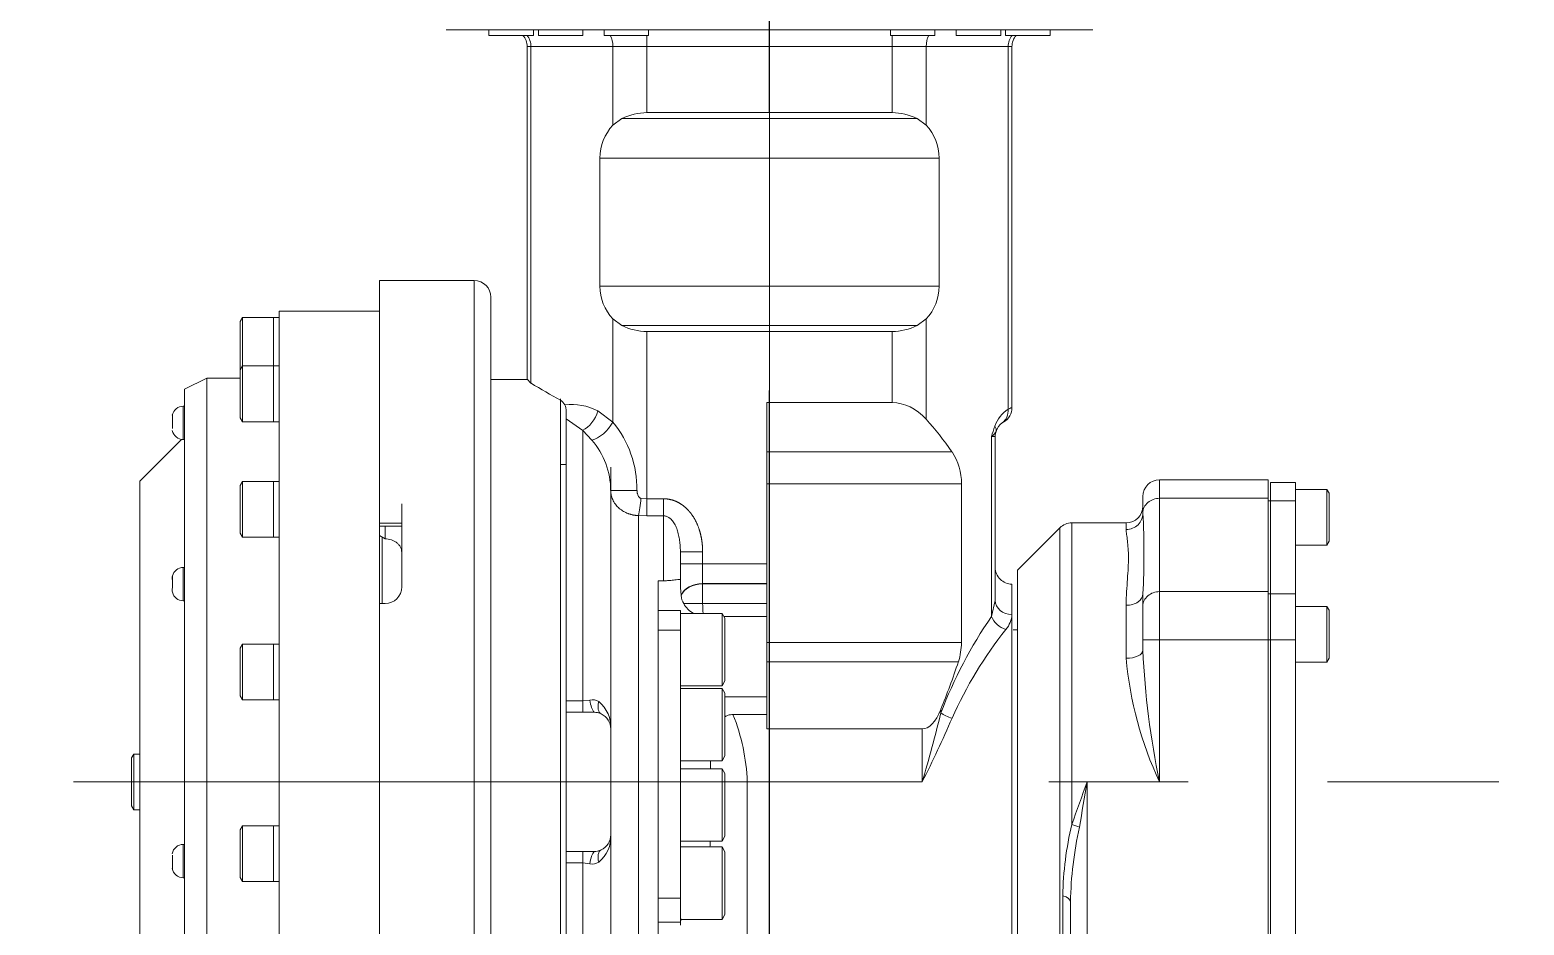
# Model space of a CAD drawing. Header units: millimetres. Extents: x 10462777 to 22643323, y 453826 to 1389191.
# Drawn here: x 11281975.2 to 11282243.3, y 583083.4 to 583244.1 of the extents above; entities that cross this region are included whole.
import ezdxf

# ---------------------------------------------------------------- set-up
doc = ezdxf.new("R2010")
doc.units = ezdxf.units.MM
doc.header["$LTSCALE"] = 200
doc.header["$MEASUREMENT"] = 0
for name, pattern in [('CENTER', [2, 1.25, -0.25, 0.25, -0.25]), ('CENTER2', [1.125, 0.75, -0.125, 0.125, -0.125]), ('PHANTOM', [2.5, 1.25, -0.25, 0.25, -0.25, 0.25, -0.25])]:
    doc.linetypes.add(name, pattern=pattern)
doc.layers.get('0').update_dxf_attribs({"linetype": 'CONTINUOUS'})
doc.layers.add('1', color=1, linetype='CENTER')
doc.layers.add('DV1_DEFAULT', color=7, linetype='CONTINUOUS')
doc.layers.add('LAYOUT', color=8, linetype='CONTINUOUS', lineweight=25)

# ---------------------------------------------------------------- blocks, each defined once
blk = doc.blocks.new('r710ic')
at = {"layer": 'DV1_DEFAULT', "color": 7, "linetype": 'CENTER2', "lineweight": 0}
blk.add_line((273207.37, 104107.73), (273207.37, 104363.5), dxfattribs=at)
at = {"layer": 'DV1_DEFAULT', "color": 7, "linetype": 'Continuous', "lineweight": 0}
for p, q in [((273155.56, 104333.03), (273154.87, 104332.63)), ((273164.18, 104333.03), (273155.56, 104333.03)), ((273164.87, 104332.63), (273164.18, 104333.03)), ((273176.56, 104333.03), (273175.87, 104332.63)), ((273185.18, 104333.03), (273176.56, 104333.03)), ((273185.87, 104332.63), (273185.18, 104333.03)), ((273154.87, 104332.63), (273154.87, 104327.03)), ((273154.87, 104332.63), (273164.87, 104332.63)), ((273164.87, 104327.03), (273164.87, 104332.63)), ((273175.87, 104332.63), (273185.87, 104332.63)), ((273175.87, 104332.63), (273175.87, 104327.03)), ((273175.87, 104332.63), (273185.87, 104332.63)), ((273185.87, 104327.03), (273185.87, 104332.63)), ((273156.9, 104327.03), (273153.62, 104327.03)), ((273153.62, 104327.03), (273153.62, 104322.53)), ((273156.9, 104327.03), (273156.9, 104322.53)), ((273173.64, 104327.03), (273156.9, 104327.03)), ((273173.64, 104327.03), (273173.64, 104322.53)), ((273181.87, 104327.03), (273173.64, 104327.03)), ((273181.87, 104327.03), (273181.87, 104322.53)), ((273301.87, 104327.03), (273181.87, 104327.03)), ((273156.46, 104322.13), (273153.12, 104322.13)), ((273153.12, 104322.13), (273153.12, 104302.63)), ((273156.9, 104322.53), (273153.62, 104322.53)), ((273156.9, 104322.53), (273153.62, 104322.53)), ((273156.46, 104302.63), (273156.46, 104322.13)), ((273173.21, 104322.13), (273156.46, 104322.13)), ((273173.64, 104322.53), (273156.9, 104322.53)), ((273173.64, 104322.53), (273156.9, 104322.53)), ((273156.9, 104322.53), (273156.9, 104322.13)), ((273173.21, 104302.63), (273173.21, 104322.13)), ((273181.87, 104322.13), (273173.21, 104322.13)), ((273181.87, 104322.53), (273173.64, 104322.53)), ((273181.87, 104322.53), (273173.64, 104322.53)), ((273173.64, 104322.53), (273173.64, 104322.13)), ((273301.87, 104322.53), (273181.87, 104322.53)), ((273301.87, 104322.53), (273181.87, 104322.53)), ((273181.87, 104322.53), (273181.87, 104322.13)), ((273181.87, 104302.63), (273181.87, 104322.13)), ((273301.87, 104322.13), (273181.87, 104322.13)), ((273156.46, 104302.63), (273153.12, 104302.63)), ((273156.46, 104302.63), (273173.21, 104302.63)), ((273173.21, 104302.63), (273181.87, 104302.63)), ((273181.87, 104302.63), (273207.37, 104302.63)), ((273181.87, 104302.63), (273181.87, 104299.63)), ((273207.37, 104289.63), (273207.37, 104302.63)), ((273159.06, 104299.63), (273156.12, 104299.63)), ((273159.13, 104299.63), (273159.06, 104299.63)), ((273175.81, 104299.63), (273173.62, 104299.63)), ((273181.87, 104299.63), (273175.81, 104299.63)), ((273183.75, 104299.63), (273181.87, 104299.63)), ((273160.87, 104296.63), (273160.87, 104286.87)), ((273162.06, 104296.63), (273160.87, 104296.63)), ((273185.18, 104296.63), (273175.66, 104296.63)), ((273072.37, 104174.63), (273072.37, 104290.63)), ((273207.37, 104289.63), (273282.44, 104289.63)), ((273215, 104286.87), (273160.87, 104286.87)), ((273240.81, 104284.75), (273161.75, 104284.75)), ((273161.75, 104284.75), (273169.37, 104277.13)), ((273241.56, 104285.25), (273227.8, 104285.25)), ((273282.44, 104286.63), (273228.92, 104286.63)), ((273073.37, 104282.98), (273072.37, 104282.98)), ((273073.37, 104282.98), (273073.37, 104274.98)), ((273169.37, 104277.13), (273245.37, 104277.13)), ((273180.07, 104277.13), (273180.07, 104276.33)), ((273072.37, 104274.98), (273073.37, 104274.98)), ((273073.37, 104274.11), (273072.37, 104274.11)), ((273073.37, 104274.11), (273073.37, 104266.11)), ((273075.37, 104276.13), (273140.17, 104276.13)), ((273075.37, 104276.13), (273075.37, 104275.43)), ((273140.48, 104275.43), (273075.37, 104275.43)), ((273075.37, 104275.43), (273075.37, 104260.73)), ((273142.77, 104274.63), (273142.93, 104274.39)), ((273177.33, 104276.13), (273171.87, 104276.13)), ((273177.33, 104276.13), (273242.87, 104276.13)), ((273145.37, 104273.13), (273145.37, 104272.46)), ((273145.37, 104273.13), (273174.79, 104273.13)), ((273177.68, 104272.46), (273145.37, 104272.46)), ((273177.68, 104272.46), (273174.79, 104273.13)), ((273072.37, 104266.11), (273073.37, 104266.11)), ((273153.87, 104267.06), (273182.37, 104267.06)), ((273153.87, 104267.06), (273153.87, 104232.13)), ((273182.37, 104267.06), (273182.37, 104232.13)), ((273185.79, 104266.52), (273185.79, 104232.13)), ((273118.37, 104263.05), (273095.37, 104263.05)), ((273095.37, 104263.05), (273095.37, 104202.2)), ((273118.37, 104263.05), (273118.37, 104202.2)), ((273148.13, 104265.37), (273148.13, 104232.13)), ((273194.35, 104263.37), (273194.98, 104263.37)), ((273073.37, 104262.32), (273072.37, 104262.32)), ((273073.37, 104262.32), (273073.37, 104254.32)), ((273075.37, 104260.73), (273075.37, 104254.62)), ((273075.37, 104260.73), (273089.48, 104260.73)), ((273089.48, 104260.73), (273088.3, 104259.13)), ((273124.26, 104260.73), (273142.27, 104260.73)), ((273125.44, 104259.13), (273124.26, 104260.73)), ((273088.3, 104259.13), (273088.3, 104206.13)), ((273125.44, 104259.13), (273125.44, 104206.13)), ((273197.87, 104260.03), (273197.87, 104232.13)), ((273207.37, 104260.03), (273197.87, 104260.03)), ((273207.37, 104228.63), (273207.37, 104260.03)), ((273072.37, 104254.32), (273073.37, 104254.32)), ((273075.37, 104254.62), (273073.37, 104254.62)), ((273075.37, 104254.62), (273075.37, 104210.63)), ((273087.23, 104254.62), (273075.37, 104254.62)), ((273087.23, 104254.62), (273087.23, 104210.63)), ((273126.51, 104210.63), (273126.51, 104254.62)), ((273139.29, 104254.62), (273126.51, 104254.62)), ((273139.29, 104254.62), (273139.29, 104232.13)), ((273168.23, 104232.13), (273139.29, 104232.13)), ((273168.23, 104220.63), (273168.23, 104232.13)), ((273171.76, 104232.13), (273168.23, 104232.13)), ((273171.76, 104220.63), (273171.76, 104232.13)), ((273171.83, 104232.13), (273171.76, 104232.13)), ((273175.37, 104232.13), (273171.83, 104232.13)), ((273171.83, 104220.63), (273171.83, 104232.13)), ((273175.37, 104220.63), (273175.37, 104232.13)), ((273177.66, 104232.13), (273175.37, 104232.13)), ((273177.66, 104224.44), (273177.66, 104232.13)), ((273177.66, 104232.13), (273192.12, 104232.13)), ((273192.12, 104224.63), (273192.12, 104232.13)), ((273192.12, 104232.13), (273195.29, 104232.13)), ((273195.29, 104232.13), (273195.29, 104226.07)), ((273197.87, 104232.13), (273195.29, 104232.13)), ((273207.37, 104224.62), (273207.37, 104228.63)), ((273207.37, 104228.63), (273242.87, 104228.63)), ((273177.98, 104224.63), (273177.12, 104224.13)), ((273177.12, 104224.13), (273190.12, 104224.13)), ((273177.12, 104224.13), (273177.12, 104216.63)), ((273189.25, 104224.63), (273177.98, 104224.63)), ((273190.12, 104224.13), (273189.25, 104224.63)), ((273190.12, 104216.63), (273190.12, 104224.13)), ((273191.45, 104224.63), (273190.59, 104224.13)), ((273190.59, 104224.13), (273203.59, 104224.13)), ((273190.59, 104224.13), (273190.59, 104216.63)), ((273202.72, 104224.63), (273191.45, 104224.63)), ((273203.59, 104224.13), (273202.72, 104224.63)), ((273203.59, 104216.63), (273203.59, 104224.13)), ((273205.87, 104224.63), (273205.01, 104224.13)), ((273205.01, 104224.13), (273218.01, 104224.13)), ((273205.01, 104224.13), (273205.01, 104216.63)), ((273217.14, 104224.63), (273205.87, 104224.63)), ((273218.01, 104224.13), (273217.14, 104224.63)), ((273218.01, 104216.63), (273218.01, 104224.13)), ((273219.91, 104224.63), (273219.05, 104224.13)), ((273219.05, 104224.13), (273232.05, 104224.13)), ((273219.05, 104224.13), (273219.05, 104216.63)), ((273231.18, 104224.63), (273219.91, 104224.63)), ((273232.05, 104224.13), (273231.18, 104224.63)), ((273232.05, 104216.63), (273232.05, 104224.13)), ((273166.08, 104216.63), (273166.08, 104220.63)), ((273166.08, 104220.63), (273168.23, 104220.63)), ((273168.23, 104216.63), (273168.23, 104220.63)), ((273168.23, 104220.63), (273171.76, 104220.63)), ((273171.76, 104220.63), (273171.83, 104220.63)), ((273171.83, 104220.63), (273175.37, 104220.63)), ((273175.37, 104217.23), (273175.37, 104220.63)), ((273218.02, 104216.63), (273218.02, 104221.99)), ((273166.08, 104216.63), (273171.06, 104216.63)), ((273172.52, 104216.63), (273171.06, 104216.63)), ((273173.88, 104216.76), (273172.52, 104216.63)), ((273173.94, 104216.76), (273173.88, 104216.76)), ((273176.62, 104216.63), (273176.62, 104212.63)), ((273180.12, 104216.63), (273176.62, 104216.63)), ((273180.12, 104212.63), (273180.12, 104216.63)), ((273180.12, 104216.63), (273228.22, 104216.63)), ((273228.22, 104212.63), (273228.22, 104216.63)), ((273232.55, 104216.63), (273228.22, 104216.63)), ((273232.55, 104212.63), (273232.55, 104216.63)), ((273159.62, 104213.63), (273156.55, 104213.63)), ((273156.55, 104210.63), (273156.55, 104213.63)), ((273171.27, 104213.63), (273159.62, 104213.63)), ((273159.62, 104213.63), (273159.62, 104210.63)), ((273171.27, 104212.63), (273171.27, 104213.63)), ((273171.27, 104212.63), (273236.54, 104212.63)), ((273073.37, 104210.93), (273072.37, 104210.93)), ((273073.37, 104210.93), (273073.37, 104202.93)), ((273075.37, 104210.63), (273073.37, 104210.63)), ((273075.37, 104210.63), (273075.37, 104204.52)), ((273075.37, 104210.63), (273087.23, 104210.63)), ((273126.51, 104210.63), (273156.55, 104210.63)), ((273156.48, 104209.56), (273156.55, 104210.63)), ((273159.62, 104210.63), (273156.55, 104210.63)), ((273159.62, 104210.63), (273159.55, 104209.13)), ((273155.07, 104204.13), (273155.07, 104208.84)), ((273269.62, 104209.13), (273159.55, 104209.13)), ((273075.37, 104204.52), (273075.37, 104189.82)), ((273089.48, 104204.52), (273075.37, 104204.52)), ((273088.3, 104206.13), (273089.48, 104204.52)), ((273124.26, 104204.52), (273125.44, 104206.13)), ((273142.78, 104204.52), (273124.26, 104204.52)), ((273140.76, 104201.81), (273142.78, 104204.52)), ((273197.87, 104204.13), (273150.87, 104204.13)), ((273155.07, 104204.13), (273197.87, 104204.13)), ((273197.87, 104204.13), (273216.87, 104204.13)), ((273274.62, 104204.13), (273216.87, 104204.13)), ((273263.87, 104204.13), (273216.87, 104204.13)), ((273072.37, 104202.93), (273073.37, 104202.93)), ((273118.37, 104202.2), (273095.37, 104202.2)), ((273073.37, 104199.15), (273072.37, 104199.15)), ((273073.37, 104199.15), (273073.37, 104191.15)), ((273144.26, 104199.13), (273142.17, 104196.13)), ((273146, 104200.77), (273144.26, 104199.13)), ((273144.26, 104199.13), (273192.82, 104199.13)), ((273192.82, 104199.13), (273192.68, 104200.38)), ((273192.82, 104199.13), (273194.87, 104199.13)), ((273192.82, 104196.13), (273192.82, 104199.13)), ((273194.87, 104199.13), (273194.87, 104201.13)), ((273194.87, 104196.13), (273194.87, 104199.13)), ((273219.87, 104201.13), (273219.87, 104199.13)), ((273219.87, 104199.13), (273219.87, 104196.13)), ((273221.91, 104199.13), (273219.87, 104199.13)), ((273222.06, 104200.38), (273221.91, 104199.13)), ((273221.91, 104199.13), (273221.91, 104196.13)), ((273279.62, 104199.13), (273221.91, 104199.13)), ((273142.17, 104196.13), (273140.87, 104196.13)), ((273142.17, 104196.13), (273192.82, 104196.13)), ((273150.37, 104196.13), (273150.37, 104195.13)), ((273194.87, 104196.13), (273192.82, 104196.13)), ((273219.87, 104196.13), (273194.87, 104196.13)), ((273221.91, 104196.13), (273219.87, 104196.13)), ((273279.62, 104196.13), (273221.91, 104196.13)), ((273279.62, 104195.13), (273138.61, 104195.13)), ((273072.37, 104191.15), (273073.37, 104191.15)), ((273073.37, 104190.27), (273072.37, 104190.27)), ((273073.37, 104190.27), (273073.37, 104182.27)), ((273075.37, 104189.82), (273135.82, 104189.82)), ((273075.37, 104189.82), (273075.37, 104189.13)), ((273135.06, 104189.13), (273075.37, 104189.13)), ((273135.06, 104189.13), (273133.87, 104189.13)), ((273135.82, 104189.82), (273135.06, 104189.13)), ((273135.12, 104189.18), (273135.12, 104182.63)), ((273237.12, 104182.63), (273120.37, 104182.63)), ((273135.12, 104182.63), (273134.87, 104182.63)), ((273072.37, 104182.27), (273073.37, 104182.27)), ((273238.15, 104179.63), (273117.37, 104179.63)), ((273117.37, 104179.63), (273117.37, 104162.63)), ((273172.37, 104166.63), (273157.44, 104166.63)), ((273160.9, 104166.63), (273160.9, 104162.63)), ((273161.45, 104162.63), (273161.45, 104166.63)), ((273150.76, 104162.63), (273117.37, 104162.63)), ((273122.87, 104162.63), (273122.87, 104144.63)), ((273155.04, 104162.63), (273150.76, 104162.63)), ((273156.51, 104162.63), (273155.04, 104162.63)), ((273175.37, 104162.63), (273156.51, 104162.63)), ((273163.74, 104163.63), (273161.45, 104163.63)), ((273163.13, 104162.63), (273163.74, 104163.63)), ((273175.37, 104163.13), (273163.44, 104163.13)), ((273175.37, 104162.63), (273175.37, 104163.63)), ((273177.37, 104162.63), (273175.37, 104162.63)), ((273177.37, 104162.63), (273273.14, 104162.63)), ((273291.87, 104144.63), (273122.87, 104144.63)), ((273124.01, 104144.63), (273124.01, 104143.63)), ((273124.01, 104143.63), (273132.71, 104143.63)), ((273132.71, 104143.63), (273124.01, 104143.63)), ((273124.01, 104143.63), (273124.01, 104138.03)), ((273132.71, 104144.63), (273132.71, 104143.63)), ((273132.71, 104143.63), (273142.71, 104143.63)), ((273142.71, 104143.63), (273132.71, 104143.63)), ((273132.71, 104143.63), (273132.71, 104138.03)), ((273142.71, 104143.63), (273142.71, 104144.63)), ((273142.71, 104138.03), (273142.71, 104143.63)), ((273153.45, 104144.63), (273153.45, 104143.63)), ((273153.45, 104143.63), (273163.45, 104143.63)), ((273153.45, 104143.63), (273153.45, 104138.03)), ((273163.45, 104143.63), (273153.45, 104143.63)), ((273163.45, 104143.63), (273163.45, 104144.63)), ((273163.45, 104138.03), (273163.45, 104143.63)), ((273182.64, 104144.63), (273182.64, 104143.63)), ((273182.64, 104143.63), (273192.64, 104143.63)), ((273192.64, 104143.63), (273182.64, 104143.63)), ((273182.64, 104143.63), (273182.64, 104138.03)), ((273192.64, 104143.63), (273192.64, 104144.63)), ((273192.64, 104138.03), (273192.64, 104143.63)), ((273215.25, 104144.63), (273215.25, 104143.63)), ((273215.25, 104143.63), (273225.25, 104143.63)), ((273225.25, 104143.63), (273215.25, 104143.63)), ((273215.25, 104143.63), (273215.25, 104138.03)), ((273225.25, 104143.63), (273225.25, 104144.63)), ((273225.25, 104138.03), (273225.25, 104143.63)), ((273124.01, 104138.03), (273124.7, 104137.63)), ((273134.01, 104138.03), (273124.01, 104138.03)), ((273124.7, 104137.63), (273133.32, 104137.63)), ((273132.71, 104138.03), (273133.4, 104137.63)), ((273142.71, 104138.03), (273132.71, 104138.03)), ((273133.32, 104137.63), (273133.36, 104137.65)), ((273133.4, 104137.63), (273142.01, 104137.63)), ((273134.87, 104137.63), (273134.87, 104131.63)), ((273142.01, 104137.63), (273142.71, 104138.03)), ((273153.45, 104138.03), (273154.14, 104137.63)), ((273163.45, 104138.03), (273153.45, 104138.03)), ((273154.14, 104137.63), (273162.75, 104137.63)), ((273162.75, 104137.63), (273163.45, 104138.03)), ((273182.64, 104138.03), (273183.34, 104137.63)), ((273192.64, 104138.03), (273182.64, 104138.03)), ((273183.34, 104137.63), (273191.95, 104137.63)), ((273191.95, 104137.63), (273192.64, 104138.03)), ((273215.25, 104138.03), (273215.95, 104137.63)), ((273225.25, 104138.03), (273215.25, 104138.03)), ((273215.95, 104137.63), (273224.56, 104137.63)), ((273224.56, 104137.63), (273225.25, 104138.03)), ((273279.87, 104131.63), (273134.87, 104131.63)), ((273134.87, 104131.63), (273136.87, 104127.63)), ((273277.87, 104127.63), (273136.87, 104127.63)), ((273139.92, 104127.63), (273139.92, 104127.43)), ((273145.92, 104127.43), (273139.92, 104127.43)), ((273145.89, 104127.1), (273153.37, 104119.63)), ((273145.92, 104127.43), (273145.92, 104127.63)), ((273168.86, 104127.63), (273168.86, 104127.43)), ((273174.86, 104127.43), (273168.86, 104127.43)), ((273174.86, 104127.43), (273174.86, 104127.63)), ((273218.59, 104127.63), (273218.59, 104127.43)), ((273224.59, 104127.43), (273218.59, 104127.43)), ((273224.59, 104127.43), (273224.59, 104127.63)), ((273141.47, 104125.49), (273142.47, 104125.49)), ((273141.57, 104125.49), (273141.47, 104125.49)), ((273142.47, 104125.49), (273143.93, 104125.49)), ((273170.37, 104125.49), (273171.05, 104125.49)), ((273171.05, 104125.49), (273172.54, 104125.49)), ((273220.5, 104125.49), (273221.92, 104125.49)), ((273221.92, 104125.49), (273223.02, 104125.49)), ((273223.02, 104125.49), (273222.92, 104125.49)), ((273261.37, 104119.63), (273153.37, 104119.63)), ((273202.37, 104119.63), (273202.37, 104118.53)), ((273202.37, 104118.53), (273203.06, 104118.13)), ((273212.37, 104118.53), (273202.37, 104118.53)), ((273211.68, 104118.13), (273212.37, 104118.53)), ((273212.37, 104118.53), (273212.37, 104119.63)), ((273203.06, 104118.13), (273211.68, 104118.13))]:
    blk.add_line(p, q, dxfattribs=at)
at = {"layer": 'DV1_DEFAULT', "color": 1, "linetype": 'CENTER2', "lineweight": 0}
for p, q in [((274132.55, 104232.63), (269847.55, 104232.63)), ((269950.18, 104232.63), (274235.19, 104232.63))]:
    blk.add_line(p, q, dxfattribs=at)
at = {"layer": 'DV1_DEFAULT', "color": 7, "linetype": 'Continuous', "lineweight": 0}
for centre, radius, start, end in [((273156.12, 104302.63), 3, 180, 270), ((273177.36, 104444.41), 144.93, 272.5256, 281.9501), ((273179.58, 104361.36), 64.98, 274.9417, 295.3188), ((273157.87, 104296.63), 3, 0, 90), ((273166.38, 104166.46), 133.36, 86.8872, 93.1128), ((273326.61, 104607.7), 339.68, 249.4493, 250.818), ((273314.03, 104893.5), 613.22, 259.98284, 260.7527), ((273230.19, 104353.53), 66.91, 257.3152, 268.9207), ((273163.87, 104286.87), 3, 180, 225), ((273228.97, 104345.82), 60.58, 256.6687, 268.8986), ((273075.37, 104279.13), 3, 228.1897, 270), ((273140.17, 104273.13), 3, 30, 90), ((273149.14, 104279.75), 9.67, 201.9914, 206.5067), ((273145.53, 104278.75), 6.04, 213.3172, 250.5313), ((273145.37, 104276.13), 3, 215.5222, 252.0454), ((273168.87, 104276.13), 3, 270, 0), ((273177.03, 104271.53), 4.61, 49.9102, 86.2763), ((273225.27, 104331.66), 72.48, 231.3459, 246.1338), ((273165.22, 104336.85), 67.38, 251.2119, 252.8652), ((273145.37, 104276.13), 3, 252.0454, 270), ((273143.68, 104271.48), 1.95, 30.0987, 66.9957), ((273225.21, 104341.91), 84.16, 235.6133, 248.9444), ((273153.72, 104257.01), 10.06, 89.1336, 123.7162), ((273182.4, 104256.22), 10.84, 71.776, 90.1576), ((273095.33, 104254.54), 8.52, 89.7229, 133.3317), ((273118.41, 104254.53), 8.53, 46.686, 90.2594), ((273121.99, 103968.04), 304.22, 73.7005, 76.1179), ((273119.07, 104086.19), 194.98, 63.0714, 66.7792), ((273097.23, 104254.62), 10, 153.2391, 180), ((273116.51, 104254.62), 10, 0, 26.7609), ((273208.74, 104192.35), 36.31, 92.1712, 111.7576), ((273175.34, 104243.71), 23.08, 270.0789, 274.4279), ((273173.19, 104221.16), 4.49, 298.9787, 331.0976), ((273173.73, 104219.82), 3.06, 273.7582, 302.222), ((273097.23, 104210.63), 10, 180, 206.7609), ((273116.51, 104210.63), 10, 333.2391, 0), ((273154.82, 104189.91), 18.93, 89.2573, 129.4874), ((273095.33, 104210.72), 8.52, 226.6683, 270.2771), ((273118.41, 104210.73), 8.53, 269.7406, 313.314), ((273155.1, 104190.14), 13.98, 90.1196, 130.5583), ((273197.47, 104198.33), 5.81, 86.0349, 141.1289), ((273197.87, 104201.13), 3, 90, 154.7713), ((273217.27, 104198.33), 5.81, 38.8711, 93.9651), ((273216.87, 104201.13), 3, 25.2287, 90), ((273150.03, 104197.03), 10.43, 152.7061, 186.2422), ((273194.72, 104200.86), 2.1, 148.0839, 193.3622), ((273197.87, 104201.13), 3, 154.7713, 180), ((273216.87, 104201.13), 3, 0, 25.2287), ((273220.04, 104200.87), 2.08, 346.3775, 32.1764), ((273140.72, 104193.69), 2.44, 86.5827, 115.6655), ((272998.28, 104272.22), 160.33, 329.0762, 331.2619), ((273140.62, 104194.1), 2.03, 117.9962, 149.5314), ((273075.37, 104186.13), 3, 90, 131.8103), ((273120.37, 104179.63), 3, 90, 180), ((273172.37, 104163.63), 3, 0, 90), ((273141.92, 104127.43), 2, 180, 259.6895), ((273143.92, 104127.43), 2, 280.32, 0), ((273170.86, 104127.43), 2, 180, 256.8542), ((273172.86, 104127.43), 2, 283.631, 0), ((273220.59, 104127.43), 2, 180, 260.5945), ((273222.59, 104127.43), 2, 279.4222, 0), ((273170.77, 104127.49), 2.04, 258.6827, 281.3173), ((273172.94, 104127.49), 2.04, 258.6827, 281.3173)]:
    blk.add_arc(centre, radius, start, end, dxfattribs=at)
for centre, major_axis, ratio, start_param, end_param in [((273159.06, 104302.63), (0, 3), 0.866025, 1.570796, 3.141593), ((273175.81, 104302.63), (0, 3), 0.866025, 1.570796, 3.141593), ((273159.13, 104296.63), (0, -3), 0.974423, 1.570796, 3.141593), ((273173.62, 104296.63), (0, -3), 0.681825, 1.570796, 3.141593), ((273183.75, 104296.63), (0, -3), 0.477213, 1.570796, 3.141593), ((273215.49, 104286.87), (0.92, 2.86), 0.156431, 1.117977, 1.621049), ((273228.92, 104283.63), (0, 3), 0.444024, 0, 0.999836), ((273075.37, 104278.23), (3, 0), 0.930556, 3.982661, 4.712389), ((273140.48, 104272.64), (2.44, 1.74), 0.900308, 0, 0.999563), ((273174.79, 104276.13), (0, -3), 0.846251, 0, 1.570796), ((273177.68, 104275.06), (-1.72, -2.46), 0.704334, 0.782105, 2.028691), ((273143.52, 104270.42), (0.92, 2.85), 0.493859, 0, 0.580685), ((273100.33, 104232.63), (126.38, 0), 0.36397, 0.731905, 0.828267), ((273194.27, 104232.63), (-65.69, 0), 0.700208, 5.491094, 5.625921), ((273184.13, 104260.03), (13.74, 0), 0.36397, 0, 0.731905), ((273194.98, 104265.37), (-1.06, -2.81), 0.303006, 0.895624, 1.684962), ((273075.37, 104262.57), (3, 0), 0.610953, 3.141593, 3.273903), ((273075.37, 104262.57), (3, 0), 0.610953, 3.982661, 4.712389), ((273153.57, 104254.62), (14.28, 0), 0.700208, 2.484329, 3.141593), ((273174.59, 104220.63), (0, -4), 0.707107, 4.712389, 6.027813), ((273174.66, 104220.63), (0, -4), 0.707107, 4.712389, 6.023777), ((273156.48, 104209.13), (3.98, -0.36), 0.107119, 0.699701, 1.580455), ((273075.37, 104202.69), (3, 0), 0.610953, 1.570796, 2.300524), ((273142.78, 104202.08), (3, -2.64), 0.50125, 0.607071, 1.986328), ((273075.37, 104202.69), (3, 0), 0.610953, 3.009282, 3.141593), ((273140.76, 104199.13), (3.57, -1.8), 0.627675, 0.675538, 1.87659), ((273192.44, 104203.69), (2.71, -1.28), 0.483429, 5.11644, 6.283185), ((273222.3, 104203.69), (2.71, 1.28), 0.483429, 3.141593, 4.308338), ((273192.09, 104201.13), (2.98, 0.35), 0.274963, 4.880317, 5.883488), ((273222.65, 104201.13), (-2.98, 0.35), 0.274963, 0.399698, 1.402869), ((273075.37, 104187.03), (3, 0), 0.930556, 1.570796, 2.300524)]:
    blk.add_ellipse(centre, major_axis=major_axis, ratio=ratio, start_param=start_param, end_param=end_param, dxfattribs=at)
for points, degree, knots in [([(273175.66, 104296.63), (273174.81, 104296.63), (273174, 104296.66), (273172.44, 104296.75), (273171.69, 104296.8), (273170.26, 104296.9), (273169.57, 104296.95), (273168.27, 104297.02), (273167.65, 104297.03), (273166.5, 104297.03), (273165.97, 104297.01), (273164.97, 104296.95), (273164.52, 104296.9), (273163.68, 104296.8), (273163.3, 104296.75), (273162.62, 104296.66), (273162.32, 104296.63), (273162.06, 104296.63)], 3, [0, 0, 0, 0, 0.125, 0.125, 0.25, 0.25, 0.375, 0.375, 0.5, 0.5, 0.625, 0.625, 0.75, 0.75, 0.875, 0.875, 1, 1, 1, 1]), ([(273195.68, 104224.63), (273195.64, 104224.68), (273195.61, 104224.73), (273195.52, 104224.92), (273195.46, 104225.05), (273195.37, 104225.33), (273195.34, 104225.48), (273195.3, 104225.77), (273195.29, 104225.92), (273195.29, 104226.07)], 3, [0.8930785, 0.8930785, 0.8930785, 0.8930785, 0.90625, 0.90625, 0.9375, 0.9375, 0.96875, 0.96875, 1, 1, 1, 1]), ([(273156.55, 104213.63), (273156.55, 104214.46), (273156.8, 104215.27), (273157.04, 104216.04), (273157.5, 104216.74), (273157.92, 104217.38), (273158.5, 104217.94), (273159.04, 104218.46), (273159.7, 104218.9), (273160.96, 104219.72), (273162.56, 104220.16), (273163.35, 104220.38), (273164.21, 104220.5), (273165.13, 104220.63), (273166.08, 104220.63)], 2, [0, 0, 0, 0.125, 0.125, 0.25, 0.25, 0.375, 0.375, 0.5, 0.5, 0.75, 0.75, 0.875, 0.875, 1, 1, 1]), ([(273205, 104222.02), (273204.63, 104222.03), (273204.25, 104222.04), (273203.78, 104222.06), (273203.68, 104222.07), (273203.58, 104222.07)], 3, [0.1688031, 0.1688031, 0.1688031, 0.1688031, 0.25, 0.25, 0.2708745, 0.2708745, 0.2708745, 0.2708745]), ([(273166.08, 104216.63), (273165.95, 104216.63), (273165.69, 104216.63), (273165.3, 104216.61), (273164.93, 104216.59), (273164.58, 104216.56), (273164.24, 104216.52), (273163.91, 104216.48), (273163.35, 104216.39), (273162.59, 104216.22), (273161.81, 104215.96), (273161.24, 104215.69), (273160.85, 104215.47), (273160.51, 104215.23), (273160.25, 104214.99), (273160.04, 104214.76), (273159.89, 104214.54), (273159.77, 104214.32), (273159.68, 104214.09), (273159.63, 104213.86), (273159.62, 104213.71), (273159.62, 104213.63)], 3, [0, 0, 0, 0, 0.052685, 0.103466, 0.152332, 0.199273, 0.244282, 0.287349, 0.328469, 0.468728, 0.591047, 0.653979, 0.711861, 0.76489, 0.813343, 0.848843, 0.882093, 0.913413, 0.94319, 0.971881, 1, 1, 1, 1]), ([(273171.27, 104213.63), (273171.27, 104213.86), (273171.26, 104214.08), (273171.24, 104214.4), (273171.24, 104214.51), (273171.22, 104214.71), (273171.21, 104214.81), (273171.18, 104215.09), (273171.16, 104215.27), (273171.12, 104215.58), (273171.1, 104215.72), (273171.05, 104216.1), (273171.02, 104216.29), (273171.01, 104216.49), (273171.01, 104216.54), (273171.03, 104216.61), (273171.04, 104216.63), (273171.06, 104216.63)], 3, [0, 0, 0, 0, 0.125, 0.125, 0.1875, 0.1875, 0.25, 0.25, 0.375, 0.375, 0.5, 0.5, 0.75, 0.75, 0.875, 0.875, 1, 1, 1, 1]), ([(273155.07, 104208.84), (273155.11, 104208.85), (273155.21, 104208.85), (273155.34, 104208.86), (273155.48, 104208.88), (273155.72, 104208.93), (273155.97, 104209.02), (273156.21, 104209.16), (273156.33, 104209.27), (273156.41, 104209.37), (273156.46, 104209.46), (273156.47, 104209.53), (273156.48, 104209.56)], 3, [0, 0, 0, 0, 0.0826, 0.164615, 0.24634, 0.328076, 0.595351, 0.713671, 0.81877, 0.884167, 0.943747, 1, 1, 1, 1]), ([(273159.55, 104209.13), (273159.55, 104209.06), (273159.55, 104208.92), (273159.53, 104208.71), (273159.51, 104208.5), (273159.48, 104208.29), (273159.44, 104208.07), (273159.39, 104207.86), (273159.33, 104207.65), (273159.27, 104207.45), (273159.12, 104207.03), (273158.82, 104206.4), (273158.32, 104205.68), (273157.67, 104205.05), (273157.06, 104204.64), (273156.49, 104204.39), (273156.1, 104204.26), (273155.73, 104204.18), (273155.4, 104204.14), (273155.18, 104204.13), (273155.07, 104204.13)], 3, [0, 0, 0, 0, 0.026466, 0.053117, 0.079954, 0.10698, 0.134194, 0.161599, 0.189196, 0.216987, 0.244972, 0.359537, 0.483637, 0.591901, 0.724371, 0.789453, 0.854558, 0.903628, 0.952108, 1, 1, 1, 1]), ([(273166.17, 104166.63), (273166.01, 104166.63), (273165.85, 104166.61), (273165.53, 104166.53), (273165.38, 104166.48), (273165.08, 104166.33), (273164.94, 104166.23), (273164.68, 104166.02), (273164.55, 104165.89), (273164.33, 104165.61), (273164.23, 104165.46), (273164.05, 104165.13), (273163.98, 104164.96), (273163.8, 104164.42), (273163.74, 104164.02), (273163.74, 104163.63)], 3, [0, 0, 0, 0, 0.125, 0.125, 0.25, 0.25, 0.375, 0.375, 0.5, 0.5, 0.625, 0.625, 0.75, 0.75, 1, 1, 1, 1])]:
    blk.add_open_spline(points, degree=degree, knots=knots, dxfattribs=at)
for points in [[(273219.05, 104221.92), (273218.71, 104221.97), (273218.36, 104221.99), (273218.02, 104221.99)], [(273233.09, 104216.63), (273232.7, 104216.63), (273232.3, 104216.67), (273231.89, 104216.73)]]:
    blk.add_open_spline(points, degree=3, dxfattribs=at)
at = {"layer": 'LAYOUT', "color": 3}
blk.add_circle((272041.37, 104232.63), 2050.12, dxfattribs=at)
blk = doc.blocks.new('A$C7DA30AB0')
at = {"layer": 'LAYOUT', "color": 6, "linetype": 'PHANTOM'}
blk.add_circle((3030.45, 3025.99, 0), 2693.02, dxfattribs=at)

msp = doc.modelspace()

# ---------------------------------------------------------------- linework, layer by layer
at = {"layer": '1', "color": 23, "linetype": 'CENTER'}
msp.add_line((11282107.87228, 579329.36568, 0), (11282107.87228, 587294.33381, 0), dxfattribs=at)

# ---------------------------------------------------------------- block references
at = {"ltscale": 10}
msp.add_blockref('A$C7DA30AB0', (11276684.40366, 580408.4363, 0), dxfattribs=at)
at = {"layer": 'LAYOUT', "color": 2, "rotation": 270}
msp.add_blockref('r710ic', (11177875.24796, 856316.46559, 0), dxfattribs=at)

doc.saveas('drawing.dxf')
